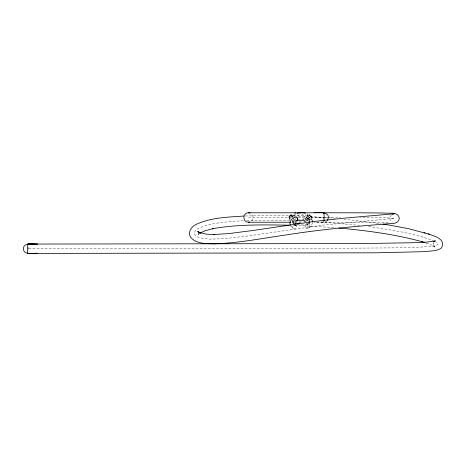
<?xml version="1.0" encoding="UTF-8"?>
<svg xmlns="http://www.w3.org/2000/svg" width="466" height="466" viewBox="0 0 466 466"><rect width="100%" height="100%" fill="white"/><g stroke="black" fill="none" stroke-linecap="round" stroke-linejoin="round"><path stroke-width="0.35" stroke-dasharray="2.33 1.75" d="M312.604 222.765L311.166 226.086L308.119 228.369L308.504 228.148M311.393 218.443C312.138 216.562 310.438 214.593 308.725 213.987M311.3 216.894L311.556 217.61L311.014 218.426M311.498 218.187L311.55 217.5M292.135 213.987C290.359 214.552 288.035 217.034 289.537 218.839M308.078 216.084L308.148 215.77M308.032 216.026L307.892 214.721M308.067 219.294L307.793 217.884M433.788 242.355L433.17 243.998L433.38 243.252L433.421 245.005L434.19 246.741L433.59 245.867L434.97 247.126L431.545 245.058L426.093 242.961M307.257 216.189L307.63 215.257M307.21 217.861L307.123 218.816M199.291 232.755L198.417 234.392L199.18 233.594M307.304 216.084L307.944 215.612M308.661 223.115L308.678 223.913L309.657 223.96L307.711 224.618L302.958 224.973L295.881 224.734M251.786 220.843C253.545 219.008 253.545 215.997 251.786 214.162M289.24 216.608L290.044 215.432M391.318 214.937C389.168 216.981 389.529 220.96 392.226 222.34M295.135 214.162L294.972 214.331A2.592 2.278 33.1 0 0 294.64 214.878L294.821 216.166M296.324 221.362L294.728 221.909M308.259 223.668L307.269 224.571L307.81 224.152C305.702 224.297 303.844 227.606 306.337 228.579M310.455 219.806L308.958 220.849M297.576 216.137L300.11 213.766M199.565 233.192L198.12 234.299L199.314 233.472M327.027 220.843L325.501 221.868L323.765 222.183L314.049 222.23M308.207 216.358L309.785 215.612L290.137 215.758L290.866 215.612A2.109 1.986 78.6 0 1 291.192 215.63M306.29 225.055L308.306 224.932A2.056 1.969 -66.8 0 1 309.372 225.672M294.279 225.358L295.799 225.422L294.751 224.862L295.293 225.27M243.293 220.75C229.919 221.554 216.323 222.276 203.467 226.342C200.06 227.862 194.252 229.243 194.182 233.827L195.918 236.017L197.636 236.955L202.704 238.406L209.857 239.145L224.175 238.697L248.599 235.86L322.781 225.148L394.586 218.344L388.079 217.861L360.27 217.558M303.64 221.991L305.696 221.898M245.285 215.968L278.482 215.531L305.09 216.364M246.671 220.61L269.313 220.168L291.302 220.511M309.902 216.329L310.909 216.544M301.566 222.026L294.611 221.542L295.38 222.783M311.061 217.5L340.733 217.517M248.442 217.5L292.415 217.5M298.17 217.5L304.95 217.5M310.717 217.5L322.979 217.5M293.58 219.393L304.397 219.393M307.344 219.393L309.785 219.393A2.109 1.969 66.1 0 1 309.389 219.335M294.576 222.23L302.067 222.23M316.507 222.23L389.425 222.631M28.717 248.716L290.965 248.576L393.968 247.877L419.697 247.19L433.095 246.194L437.807 244.836L438.04 244.009L435.99 242.04M294.792 225.328L335.969 227.734M290.638 218.676L290.044 218.589A6.18 2.813 -86.8 0 1 289.864 218.537A5.324 2.481 -82.5 0 1 289.666 218.443L289.106 217.529M292.031 220.535L294.931 220.622M310.053 216.603L324.388 217.465M320.957 221.903L359.548 225.393M325.111 217.517L328.722 217.768M329.439 217.82L335.217 218.228M290.866 215.612L292.217 216.166L292.45 216.358L291.267 215.653L292.217 216.166L292.799 217.232M306.185 223.686L308.014 223.977L307.525 223.657M343.844 219.049L380.978 223.639M307.875 217.855L309.243 219.323L308.55 218.991L309.785 219.393M292.834 215.612L293.58 216.375M368.6 226.54C390.386 229.825 412.561 232.831 433.263 240.689M291.419 216.463C289.299 215.478 288.017 218.601 290.056 219.806M425.417 242.722L426.629 243.101M309.238 218.542L308.9 218.426M291.5 216.486L292.77 217.267M294.547 220.453L293.417 219.632M305.166 216.725L304.752 216.527M301.904 213.801L304.461 216.34M306.978 218.647L307.443 219.032M307.001 213.842L307.082 213.9A4.514 3.536 -58.7 0 1 307.939 214.68M308.311 218.705L307.828 217.605M290.685 225.928L293.516 228.503A1.759 1.515 18 0 1 292.753 226.086M307.572 219.189L307.799 219.637M309.418 223.086L309.692 223.575M292.654 216.789L292.351 216.311A2.138 2.033 -26.7 0 0 291.256 215.7M293.155 215.257L293.522 216.166M292.642 216.166L292.864 217.284M292.625 216.119L292.578 215.746A6.617 1.008 40.8 0 1 292.619 215.694M323.969 221.286A4.73 0.449 -90 0 1 323.427 221.286M323.293 219.469A4.73 0.449 -90 0 1 323.293 215.537M28.548 247.254A4.73 0.588 -90 0 1 28.543 250.364M294.78 220.476A2.54 1.946 -1.8 0 1 294.582 220.412M293.563 228.439A2.097 2.039 -26.4 0 0 296.393 227.74A1.864 1.666 -41.2 0 0 295.811 225.398M294.768 225.136A1.916 1.45 -12.6 0 1 295.898 225.305M293.038 226.26A2.58 1.678 -8 0 1 294.11 225.73M309.482 225.626A1.777 1.666 -77.6 0 1 308.445 227.95M308.061 228.375A2.394 2.301 -2 0 1 306.325 228.62M309.96 218.997A1.788 1.683 43.3 0 1 308.871 220.168M308.923 220.243A2.324 1.998 -1.8 0 1 308.731 220.336M292.998 216.108A7.759 1.258 51.6 0 1 292.904 215.694M290.097 219.294A2.126 1.969 -54.6 0 1 289.625 218.938M289.549 216.166A2.126 1.975 61.6 0 1 290.848 215.484M289.147 217.488A2.377 1.975 9.5 0 1 289.124 216.008M307.566 216.038A7.456 1.06 -44.2 0 1 308.02 215.857M311.422 217.005A2.481 1.567 41.9 0 1 311.474 217.459M310.909 216.276A2.254 1.596 25.3 0 1 311.405 217.04M309.768 215.746A2.12 1.8 -14.1 0 1 311.067 216.212M309.459 215.653A2.109 1.98 -65.2 0 1 309.785 215.624M308.504 216.148A2.144 2.045 -86.2 0 1 309.383 215.642M310.379 219.166A2.126 1.794 15 0 1 309.919 219.259M309.383 219.358A2.144 2.033 86.1 0 1 308.346 218.676M307.677 218.921A7.765 1.182 44.2 0 1 307.205 218.682M310.88 216.638A4.188 1.963 -81.8 0 1 311.23 217.057M304.787 216.474A3.92 3.472 0.8 0 1 304.502 216.294M295.298 214.331A5.738 4.509 17.8 0 1 295.793 214.069M295.392 218.338A1.858 1.602 2.3 0 1 296.417 218.845M292.671 220.733A1.753 1.654 70.8 0 1 292.549 220.202M304.35 221.507A2.266 2.219 7.8 0 0 305.888 221.828A2.464 2.452 82.1 0 0 306.378 221.769M304.275 221.531A1.905 1.899 69.9 0 1 304.117 221.408M303.552 219.597A1.847 1.654 62 0 1 303.826 218.874M303.768 218.839A1.794 1.666 31.3 0 1 304.572 218.199M309.82 223.639A4.876 1.188 29 0 1 309.599 223.901M311.119 216.166L310.519 215.758L311.428 216.608L311.119 216.166"/><path stroke-width="0.7" d="M293.324 218.426L293.539 218.047M295.339 223.208L294.518 224.024M327.365 220.336C332.264 211.861 318.849 211.896 314.049 212.776M309.109 222.527L309.523 222.002A4.905 1.008 -29 0 0 309.634 221.595M292.928 221.595L293.819 221.554M292.794 218.321C290.644 219.905 289.27 222.713 290.365 225.34M199.908 233.064L205.331 230.682L213.311 228.567L212.164 228.794C237.491 224.222 263.424 224.787 289.054 225.189M435.087 240.974L433.7 241.644L435.384 240.928L427.019 242.064L414.093 242.704L364.226 243.549L28.094 244.062L37.461 244.132C33.162 244.178 23.725 241.941 23.3 248.716C23.731 255.508 33.214 253.213 37.525 253.405L375.544 252.817L424.497 251.652L435.78 250.545L440.527 248.704L441.826 247.324L442.7 244.772L442.665 243.013L441.209 240.281L438.366 237.957L436.124 236.792L428.248 233.88M392.943 213.917L392.488 214.075L394.184 213.795L344.351 218.117L314.626 221.42L254.64 230.251L229.027 233.559L213.568 234.555L214.727 234.538L206.892 234.235L198.819 232.388L200.432 233.163L197.712 231.276L198.912 232.709L198.37 231.649L198.708 232.755M294.611 213.207L295.823 212.921M294.838 223.896L299.667 223.499M243.904 216.02C227.746 217.226 210.702 217.436 195.802 224.554C191.287 226.738 187.454 232.423 190.606 237.211C196.029 243.91 205.844 243.631 213.678 243.84C237.794 243.24 261.543 238.406 285.367 235.068C318.144 229.825 351.195 226.604 384.287 224.175C389.186 222.987 398.15 225.398 399.315 218.449C398.5 211.296 389.413 213.713 384.555 213.049C364.878 212.741 345.195 212.811 325.513 212.776L248.442 212.776C242.396 212.636 242.396 222.369 248.442 222.23L290.854 222.23M248.442 222.23L249.601 222.008M297.856 212.962L299.591 212.793M296.929 220.674L305.067 220.634M28.071 253.405L37.74 253.306L27.902 253.388M303.057 212.799L305.37 213.137A9.879 7.642 -65.5 0 1 305.614 213.224M338.811 228.008C366.946 230.647 395.168 234.264 422.458 241.813L421.398 241.481L424.747 242.518M383.058 223.954L407.96 228.556L429.46 234.258M248.442 212.776L250.184 213.108M424.066 232.586L425.126 232.918M309.558 221.472L309.045 221.478A12.751 2.522 47.2 0 0 308.9 221.583M311.294 218.979L312.039 219.999L312.488 222.078M293.137 222.474L293.667 223.4M323.515 213.201A4.73 0.449 -90 0 1 324.056 214.669A4.73 0.449 -90 0 1 324.039 220.599M28.158 253.248A4.73 0.588 -90 0 1 27.407 248.454A4.73 0.588 -90 0 1 28.222 244.37M293.615 218.105A2.575 2.417 -40.6 0 1 294.966 217.238M294.949 217.15A2.4 2.388 11.3 0 1 296.638 217.255A1.922 1.922 0 0 1 296.999 217.494M297.034 217.453A1.847 1.817 32.5 0 1 297.64 218.391M297.582 218.403A1.829 1.637 49.7 0 1 297.471 219.76M297.506 219.777A1.864 1.695 31.7 0 1 296.335 220.668M296.294 220.54A2.54 1.946 -1.8 0 1 295.642 220.604M307.764 220.54A2.324 1.998 -1.8 0 1 307.012 220.447M307.1 220.208A1.864 1.509 -5.5 0 1 306.028 219.585M305.976 219.62A1.87 1.672 -54.6 0 1 305.801 218.181M305.958 218.216A1.829 1.614 -60.9 0 1 306.721 217.133M306.663 217.028A2.12 2.109 51.9 0 1 308.335 216.871A2.487 2.47 26.9 0 1 309.43 217.505A2.062 2.015 32.3 0 1 309.669 217.762M309.75 217.715A1.788 1.683 43.3 0 1 309.983 218.356M302.801 212.694A6.92 1.911 -8 0 1 303.209 212.712M300.541 212.554A4.613 0.489 -2.1 0 1 304.007 212.63M300.005 213.166A5.01 0.454 -0.5 0 1 300.459 213.16M297.034 213.678A5.738 4.509 17.8 0 1 297.99 213.574M309.284 221.711A5.976 1.177 -36.9 0 1 309.447 221.694M292.77 222.061A4.672 1.124 31.1 0 1 292.98 221.665M292.677 222.096A3.128 0.617 39.6 0 1 292.77 221.997M293.027 222.666A6.664 1.159 60.4 0 1 293.207 223.371"/></g></svg>
